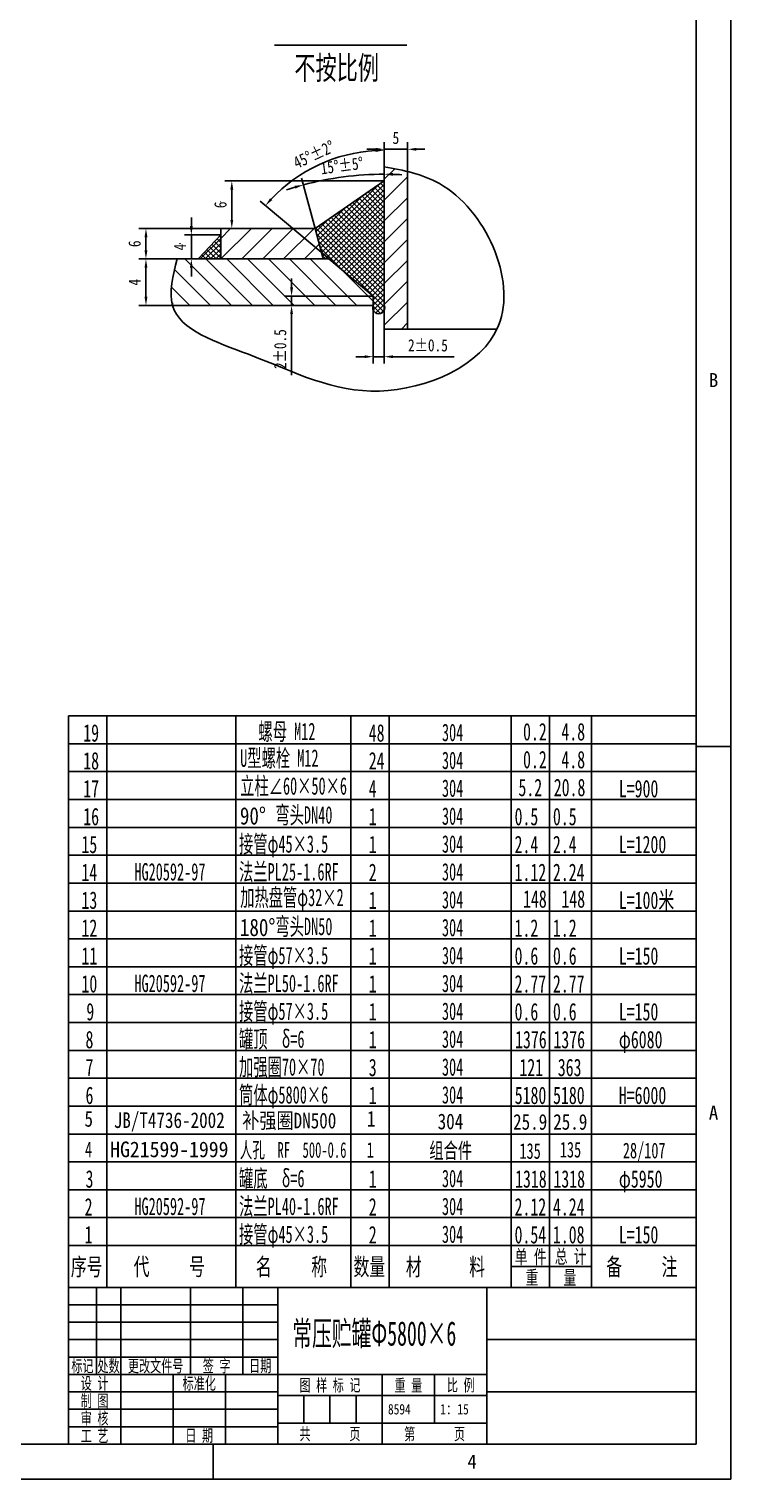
# Model space of a CAD drawing. Header units: millimetres. Extents: x -391 to 8535, y -150 to 12465.
# Drawn here: x 5515 to 8535, y -150 to 6092 of the extents above; entities that cross this region are included whole.
import ezdxf
from ezdxf.enums import TextEntityAlignment as Align

# ---------------------------------------------------------------- set-up
doc = ezdxf.new("R2010")
doc.units = ezdxf.units.MM
doc.header["$LTSCALE"] = 15
doc.layers.get('0').update_dxf_attribs({"linetype": 'CONTINUOUS'})
doc.layers.get('DEFPOINTS').update_dxf_attribs({"linetype": 'CONTINUOUS'})
for name, color, linetype in [('1轮廓实线层', 7, 'CONTINUOUS'), ('2细线层', 3, 'CONTINUOUS'), ('6文字层', 3, 'CONTINUOUS'), ('7标注层', 4, 'CONTINUOUS'), ('图框层', 7, 'CONTINUOUS')]:
    doc.layers.add(name, color=color, linetype=linetype)
doc.layers.add('5剖面线层', color=2, linetype='CONTINUOUS', lineweight=5)
doc.styles.add('PC_TEXTSTYLE', font='SIMFANG.TTF', dxfattribs={"width": 0.8})
doc.dimstyles.new('TH_GBDIM', dxfattribs={"dimscale": 15, "dimtxt": 3.5, "dimasz": 2.5, "dimexe": 2, "dimexo": 0, "dimgap": 1.5, "dimtad": 1, "dimdec": 1, "dimzin": 0, "dimdsep": 46, "dimtxsty": 'PC_TEXTSTYLE', "dimcen": 2.5, "dimadec": 0, "dimazin": 0, "dimtfac": 0.714286, "dimtdec": 4, "dimtmove": 0, "dimatfit": 3, "dimfxl": 0, "dimtolj": 1, "dimtzin": 0, "dimarcsym": 0})
pattern_1 = [(45, (3973.68, 1656.754), (-44.9013, 44.9013), [])]
pattern_2 = [(135, (3973.678, 1656.754), (-11.22532, -11.22532), []), (225, (3973.678, 1656.754), (11.22532, -11.22532), [])]

# ---------------------------------------------------------------- blocks, each defined once
blk = doc.blocks.new('PC_MXBTITLERECORD')
at = {"layer": '1轮廓实线层'}
for q in [(-180, 12), (0, 0)]:
    blk.add_line((-180, 0), q, dxfattribs=at)
at = {"layer": '2细线层'}
for p, q in [((-180, 12), (0, 12)), ((-169, 12), (-169, 0)), ((-132, 12), (-132, 0)), ((-99, 12), (-99, 0)), ((-88, 12), (-88, 0)), ((-53, 12), (-53, 0)), ((-42, 12), (-42, 6)), ((-30, 12), (-30, 0)), ((-30, 6), (-53, 6))]:
    blk.add_line(p, q, dxfattribs=at)
at = {"layer": '图框层'}
blk.add_line((0, 0), (0, 12), dxfattribs=at)
at = {"layer": '6文字层', "style": 'PC_TEXTSTYLE', "width": 0.667}
for s, height, p in [('序号', 5, (-174.77, 6)), ('代     号', 5, (-151.09, 6)), ('名     称', 5, (-116.06, 6)), ('数量', 5, (-93.71, 6)), ('材      料', 5, (-71.89, 6)), ('单 件', 4, (-47.45, 8.84)), ('总 计', 4, (-35.96, 8.94)), ('备     注', 5, (-15.57, 6)), ('重    量', 4, (-41.65, 2.94))]:
    blk.add_text(s, height=height, dxfattribs=at).set_placement(p, align=Align.MIDDLE)
blk = doc.blocks.new('PC_MXB_BLOCK')
at = {"layer": '1轮廓实线层'}
blk.add_line((-180, 8), (-180, 0), dxfattribs=at)
at = {"layer": '2细线层'}
for p, q in [((-180, 8), (0, 8)), ((-169, 8), (-169, 0)), ((-132, 8), (-132, 0)), ((-99, 8), (-99, 0)), ((-88, 8), (-88, 0)), ((-53, 8), (-53, 0)), ((-42, 8), (-42, 0)), ((-30, 8), (-30, 0))]:
    blk.add_line(p, q, dxfattribs=at)
at = {"layer": '图框层'}
blk.add_line((0, 8), (0, 0), dxfattribs=at)
at = {"layer": '6文字层', "style": 'PC_TEXTSTYLE'}
for tag, width, p, p2 in [('序号', 0.710319, (-178.38, 1.35), (-170.09, 1.35)), ('代号', 2.906846, (-168.05, 1.35), (-134.11, 1.35)), ('名称', 2.561349, (-130.87, 1.2), (-100.28, 1.2)), ('数量', 0.741061, (-97.88, 1.2), (-89, 1.2)), ('材料', 2.652319, (-86.43, 1.01), (-54.3, 1.01)), ('单重', 0.785409, (-52.21, 0.89), (-43, 0.89)), ('总重', 0.881833, (-41.2, 1.27), (-30.86, 1.27)), ('备注', 2.326564, (-28.61, 1.02), (-1.16, 1.02))]:
    blk.add_attdef(tag, text='', height=4.5, dxfattribs=dict(at, width=width)).set_placement(p, p2, align=Align.FIT)
blk = doc.blocks.new('*D60')
at = {"color": 0, "linetype": 'ByBlock', "ltscale": 14}
for p, q in [((7043.5, 5438.3), (6357.6, 5438.3)), ((6387.6, 5400.8), (6387.6, 5270.3)), ((6745.9, 5232.8), (6357.6, 5232.8))]:
    blk.add_line(p, q, dxfattribs=at)
for points in [[(6381.4, 5400.8), (6393.9, 5400.8), (6387.6, 5438.3)], [(6381.4, 5270.3), (6393.9, 5270.3), (6387.6, 5232.8)]]:
    blk.add_solid(points, dxfattribs=at)
at = {"layer": 'DEFPOINTS', "color": 0, "linetype": 'ByBlock', "ltscale": 14}
for p in [(7043.5, 5438.3), (6387.6, 5232.8), (6745.9, 5232.8)]:
    blk.add_point(p, dxfattribs=at)
at = {"color": 0, "linetype": 'ByBlock', "ltscale": 14, "insert": (6338.9, 5335.5), "char_height": 52.5, "attachment_point": 5, "rotation": 90, "style": 'PC_TEXTSTYLE'}
blk.add_mtext('\\A1;6{}{}\\Ftxt.shx;\\H2;1', dxfattribs=at)
blk = doc.blocks.new('*D61')
at = {"color": 0, "linetype": 'ByBlock', "ltscale": 14}
for p, q in [((6644.8, 4979.7), (6644.8, 5017.2)), ((6996, 4942.2), (6614.8, 4942.2)), ((6644.8, 4942.2), (6644.8, 4901.8)), ((6996, 4901.8), (6614.8, 4901.8)), ((6644.8, 4864.3), (6644.8, 4601))]:
    blk.add_line(p, q, dxfattribs=at)
for points in [[(6638.6, 4979.7), (6651.1, 4979.7), (6644.8, 4942.2)], [(6638.6, 4864.3), (6651.1, 4864.3), (6644.8, 4901.8)]]:
    blk.add_solid(points, dxfattribs=at)
at = {"layer": 'DEFPOINTS', "color": 0, "linetype": 'ByBlock', "ltscale": 14}
for p in [(6996, 4942.2), (6644.8, 4901.8), (6996, 4901.8)]:
    blk.add_point(p, dxfattribs=at)
at = {"color": 0, "linetype": 'ByBlock', "ltscale": 14, "insert": (6596.1, 4713.9), "char_height": 52.5, "attachment_point": 5, "rotation": 90, "style": 'PC_TEXTSTYLE'}
blk.add_mtext('\\A1;2±0.5', dxfattribs=at)
blk = doc.blocks.new('*D62')
at = {"color": 0, "linetype": 'ByBlock', "ltscale": 14}
for p, q in [((7043.5, 5498.5), (7043.5, 5599.8)), ((6805.8, 5101.8), (6509.2, 5350.6))]:
    blk.add_line(p, q, dxfattribs=at)
blk.add_arc((7043.5, 4902.3), 667.4, 93.21968, 136.78032, dxfattribs=at)
for points in [[(7005.8, 5575), (7006.1, 5562.5), (7043.5, 5569.8)], [(6561.8, 5355.2), (6552.4, 5363.5), (6532.2, 5331.4)]]:
    blk.add_solid(points, dxfattribs=at)
at = {"layer": 'DEFPOINTS', "color": 0, "linetype": 'ByBlock', "ltscale": 14}
for p in [(6852, 5541.7), (7043.5, 5498.5), (6805.8, 5101.8), (6996, 4942.2), (7043.5, 4901.8)]:
    blk.add_point(p, dxfattribs=at)
at = {"color": 0, "linetype": 'ByBlock', "ltscale": 14, "insert": (6740.8, 5551.4), "char_height": 52.5, "attachment_point": 5, "rotation": 25, "style": 'PC_TEXTSTYLE'}
blk.add_mtext('\\A1;45°±2°\\fSystem|b0|i0|c0|p33;  ', dxfattribs=at)
blk = doc.blocks.new('*D63')
at = {"color": 0, "linetype": 'ByBlock', "ltscale": 14}
for p, q in [((6340.2, 5232.8), (5988.4, 5232.8)), ((6018.4, 5195.3), (6018.4, 5139.3)), ((6340.2, 5101.8), (5988.4, 5101.8))]:
    blk.add_line(p, q, dxfattribs=at)
for points in [[(6012.1, 5195.3), (6024.6, 5195.3), (6018.4, 5232.8)], [(6012.1, 5139.3), (6024.6, 5139.3), (6018.4, 5101.8)]]:
    blk.add_solid(points, dxfattribs=at)
at = {"layer": 'DEFPOINTS', "color": 0, "linetype": 'ByBlock', "ltscale": 14}
for p in [(6340.2, 5232.8), (6018.4, 5101.8), (6340.2, 5101.8)]:
    blk.add_point(p, dxfattribs=at)
at = {"color": 0, "linetype": 'ByBlock', "ltscale": 14, "insert": (5969.6, 5167.3), "char_height": 52.5, "attachment_point": 5, "rotation": 90, "style": 'PC_TEXTSTYLE'}
blk.add_mtext('\\A1;6{}{}', dxfattribs=at)
blk = doc.blocks.new('*D64')
at = {"color": 0, "linetype": 'ByBlock', "ltscale": 14}
for p, q in [((6152.4, 5101.8), (5988.4, 5101.8)), ((6018.4, 5064.3), (6018.4, 4939.3)), ((6132.6, 4901.8), (5988.4, 4901.8))]:
    blk.add_line(p, q, dxfattribs=at)
for points in [[(6012.1, 5064.3), (6024.6, 5064.3), (6018.4, 5101.8)], [(6012.1, 4939.3), (6024.6, 4939.3), (6018.4, 4901.8)]]:
    blk.add_solid(points, dxfattribs=at)
at = {"layer": 'DEFPOINTS', "color": 0, "linetype": 'ByBlock', "ltscale": 14}
for p in [(6152.4, 5101.8), (6018.4, 4901.8), (6132.6, 4901.8)]:
    blk.add_point(p, dxfattribs=at)
at = {"color": 0, "linetype": 'ByBlock', "ltscale": 14, "insert": (5969.6, 5001.8), "char_height": 52.5, "attachment_point": 5, "rotation": 90, "style": 'PC_TEXTSTYLE'}
blk.add_mtext('\\A1;4{}{}', dxfattribs=at)
blk = doc.blocks.new('*D65')
at = {"color": 0, "linetype": 'ByBlock', "ltscale": 14}
for p, q in [((6213.6, 5243.1), (6213.6, 5280.6)), ((6340.2, 5205.6), (6183.6, 5205.6)), ((6213.6, 5205.6), (6213.6, 5101.8)), ((6242.5, 5101.8), (6183.6, 5101.8)), ((6213.6, 5064.3), (6213.6, 5026.8))]:
    blk.add_line(p, q, dxfattribs=at)
for points in [[(6207.3, 5243.1), (6219.8, 5243.1), (6213.6, 5205.6)], [(6207.3, 5064.3), (6219.8, 5064.3), (6213.6, 5101.8)]]:
    blk.add_solid(points, dxfattribs=at)
at = {"layer": 'DEFPOINTS', "color": 0, "linetype": 'ByBlock', "ltscale": 14}
for p in [(6340.2, 5205.6), (6213.6, 5101.8), (6242.5, 5101.8)]:
    blk.add_point(p, dxfattribs=at)
at = {"color": 0, "linetype": 'ByBlock', "ltscale": 14, "insert": (6164.8, 5153.7), "char_height": 52.5, "attachment_point": 5, "rotation": 90, "style": 'PC_TEXTSTYLE'}
blk.add_mtext('\\A1;4{}{}\\Ftxt.shx;\\H2;2', dxfattribs=at)
blk = doc.blocks.new('*D66')
at = {"color": 0, "linetype": 'ByBlock', "ltscale": 14}
blk.add_line((6745.9, 5232.8), (6687.7, 5449.9), dxfattribs=at)
for start, end in [(90, 105), (86.80405, 88.40202), (106.59798, 108.19595)]:
    blk.add_arc((7043.5, 4122.1), 1344.6, start, end, dxfattribs=at)
for points in [[(7080.9, 5459.9), (7081, 5472.4), (7043.5, 5466.7)], [(6657.7, 5416.7), (6661.1, 5404.7), (6695.4, 5420.9)]]:
    blk.add_solid(points, dxfattribs=at)
at = {"layer": 'DEFPOINTS', "color": 0, "linetype": 'ByBlock', "ltscale": 14}
for p in [(7043.5, 5498.5), (6926.3, 5461.6), (6745.9, 5232.8), (6780.9, 5101.8), (7043.5, 4901.8)]:
    blk.add_point(p, dxfattribs=at)
at = {"color": 0, "linetype": 'ByBlock', "ltscale": 14, "insert": (6861.6, 5503.5), "char_height": 52.5, "attachment_point": 5, "rotation": 7.5, "style": 'PC_TEXTSTYLE'}
blk.add_mtext('\\A1;15°±5°', dxfattribs=at)
blk = doc.blocks.new('*D67')
at = {"color": 0, "linetype": 'ByBlock', "ltscale": 14}
for p, q in [((6996, 4901.8), (6996, 4651.2)), ((7043.5, 4901.8), (7043.5, 4651.2)), ((6958.5, 4681.2), (6921, 4681.2)), ((6996, 4681.2), (7043.5, 4681.2)), ((7081, 4681.2), (7344.3, 4681.2))]:
    blk.add_line(p, q, dxfattribs=at)
for points in [[(6958.5, 4687.4), (6958.5, 4674.9), (6996, 4681.2)], [(7081, 4687.4), (7081, 4674.9), (7043.5, 4681.2)]]:
    blk.add_solid(points, dxfattribs=at)
at = {"layer": 'DEFPOINTS', "color": 0, "linetype": 'ByBlock', "ltscale": 14}
for p in [(6996, 4901.8), (7043.5, 4901.8), (7043.5, 4681.2)]:
    blk.add_point(p, dxfattribs=at)
at = {"color": 0, "linetype": 'ByBlock', "ltscale": 14, "insert": (7231.4, 4729.9), "char_height": 52.5, "attachment_point": 5, "style": 'PC_TEXTSTYLE'}
blk.add_mtext('\\A1;2±0.5', dxfattribs=at)
blk = doc.blocks.new('*D68')
at = {"color": 0, "linetype": 'ByBlock', "ltscale": 14}
for p, q in [((7006, 5574.1), (6968.5, 5574.1)), ((7043.5, 5498.5), (7043.5, 5604.1)), ((7043.5, 5574.1), (7143.5, 5574.1)), ((7143.5, 5478.3), (7143.5, 5604.1)), ((7181, 5574.1), (7218.5, 5574.1))]:
    blk.add_line(p, q, dxfattribs=at)
for points in [[(7006, 5580.3), (7006, 5567.8), (7043.5, 5574.1)], [(7181, 5580.3), (7181, 5567.8), (7143.5, 5574.1)]]:
    blk.add_solid(points, dxfattribs=at)
at = {"layer": 'DEFPOINTS', "color": 0, "linetype": 'ByBlock', "ltscale": 14}
for p in [(7143.5, 5574.1), (7043.5, 5498.5), (7143.5, 5478.3)]:
    blk.add_point(p, dxfattribs=at)
at = {"color": 0, "linetype": 'ByBlock', "ltscale": 14, "insert": (7093.5, 5622.8), "char_height": 52.5, "attachment_point": 5, "style": 'PC_TEXTSTYLE'}
blk.add_mtext('\\A1;5{}{}', dxfattribs=at)

msp = doc.modelspace()

# ---------------------------------------------------------------- hatches: boundary and pattern name
at = {"layer": '5剖面线层', "ltscale": 14}
h = msp.add_hatch(dxfattribs=at)
h.set_pattern_fill('ANSI31', color=256, scale=20, style=0)
h.set_pattern_definition(pattern_1)
edge = h.paths.add_edge_path()
edge.add_arc((7019.72, 4892.02), 25.67, -22.384482, 22.384482, ccw=False)
edge.add_line((7043.46, 4882.24), (7043.46, 4800.14))
edge.add_line((7043.46, 4800.14), (7143.46, 4800.14))
edge.add_line((7143.46, 4800.14), (7143.46, 5477.98))
edge.add_spline(control_points=[(7143.46, 5477.98), (7110.5, 5486.04), (7076.98, 5492.29), (7043.46, 5498.53)], knot_values=[0, 0, 0, 0, 10.1608872, 10.1608872, 10.1608872, 10.1608872], degree=3, periodic=0)
edge.add_line((7043.46, 5498.53), (7043.46, 4901.79))
h = msp.add_hatch(dxfattribs=at)
h.set_pattern_fill('ANSI37', color=256, scale=5, angle=90, style=0)
h.set_pattern_definition(pattern_2)
h.paths.add_polyline_path([(6745.86, 5232.75), (6780.95, 5101.79), (6805.77, 5101.79), (6995.99, 4942.18), (6995.99, 4901.79, 0.9999999), (7043.46, 4882.24), (7043.46, 5438.31)])
h = msp.add_hatch(dxfattribs=at)
h.set_pattern_fill('ANSI37', color=256, scale=5, angle=90, style=0)
h.set_pattern_definition(pattern_2)
h.paths.add_polyline_path([(6340.17, 5101.79), (6340.17, 5205.64), (6242.55, 5101.79)])
h = msp.add_hatch(dxfattribs=at)
h.set_pattern_fill('ANSI31', color=256, scale=20, style=0)
h.set_pattern_definition(pattern_1)
h.paths.add_polyline_path([(6780.95, 5101.79), (6745.86, 5232.75), (6340.17, 5232.75), (6340.17, 5101.79)])
h = msp.add_hatch(dxfattribs=at)
h.set_pattern_fill('ANSI31', color=256, scale=20, angle=90, style=0)
h.set_pattern_definition([(135, (3973.68, 1656.754), (-44.9013, -44.9013), [])])
edge = h.paths.add_edge_path()
edge.add_line((6995.99, 4901.79), (6995.99, 4942.18))
edge.add_line((6995.99, 4942.18), (6805.77, 5101.79))
edge.add_line((6805.77, 5101.79), (6152.4, 5101.79))
edge.add_spline(control_points=[(6152.4, 5101.79), (6134.46, 5029.86), (6116.51, 4957.92), (6132.64, 4901.79)], knot_values=[246.8094106, 246.8094106, 246.8094106, 246.8094106, 266.9068022, 266.9068022, 266.9068022, 266.9068022], degree=3, periodic=0)
edge.add_line((6132.64, 4901.79), (6995.99, 4901.79))

# ---------------------------------------------------------------- linework, layer by layer
at = {"layer": '1轮廓实线层', "ltscale": 14}
for p, q in [((6571.59, 6022.1), (7140.08, 6022.1)), ((7043.46, 4800.14), (7043.46, 5498.53)), ((6745.86, 5232.75), (7043.46, 5438.31)), ((7143.46, 4800.14), (7143.46, 5478.27)), ((6340.17, 5205.64), (6242.55, 5101.79)), ((6745.86, 5232.75), (6340.17, 5232.75)), ((6340.17, 5232.75), (6340.17, 5101.79)), ((6780.95, 5101.79), (6745.86, 5232.75)), ((6152.4, 5101.79), (6805.77, 5101.79)), ((6995.99, 4942.18), (6805.77, 5101.79)), ((6995.99, 4942.18), (6995.99, 4901.79)), ((6132.64, 4913.64), (6132.64, 4901.79)), ((6132.64, 4901.79), (6995.99, 4901.79)), ((7043.46, 4800.14), (7528.37, 4800.14)), ((5685, 3135), (8385, 3135))]:
    msp.add_line(p, q, dxfattribs=at)
at = {"layer": '1轮廓实线层'}
for p, q in [((5685, 1455), (5685, 1335)), ((8385, 675), (5685, 675)), ((5685, 0), (5685, 675)), ((5805, 300), (5805, 675)), ((5910, 300), (5910, 675)), ((6210, 300), (6210, 675)), ((6435, 300), (6435, 675)), ((6585, 0), (6585, 675)), ((7485, 450), (8385, 450)), ((5685, 300), (7485, 300)), ((5910, 0), (5910, 300)), ((6135, 0), (6135, 300)), ((6360, 0), (6360, 300)), ((7035, 0), (7035, 300)), ((7260, 90), (7260, 300)), ((6585, 210), (7485, 210)), ((7485, 225), (8385, 225)), ((6585, 90), (7485, 90)), ((5685, 0), (8385, 0))]:
    msp.add_line(p, q, dxfattribs=at)
at = {"layer": '1轮廓实线层', "color": 7}
for p, q in [((7485, 0), (7485, 675)), ((5685, 375), (6585, 375))]:
    msp.add_line(p, q, dxfattribs=at)
at = {"layer": '1轮廓实线层', "ltscale": 14}
msp.add_arc((7019.72, 4892.02), 25.67, 157.615518, 22.384482, dxfattribs=at)
msp.add_spline([(7043.46, 5498.53), (7280.58, 5426.41), (7534.89, 4815.11), (7022.84, 4533.5), (6459.24, 4691.48), (6132.64, 4901.79), (6152.4, 5101.79)], degree=3, dxfattribs=at)
at = {"layer": '2细线层', "ltscale": 14}
for p, q in [((5850, 2775), (5850, 3135)), ((6405, 2895), (6405, 3135)), ((6900, 2775), (6900, 3135)), ((7065, 2775), (7065, 3135)), ((7590, 2775), (7590, 3135)), ((7755, 2775), (7755, 3135)), ((7935, 2775), (7935, 3135)), ((5685, 3015), (8385, 3015)), ((5850, 2655), (5850, 3015)), ((6405, 2775), (6405, 3015)), ((6900, 2655), (6900, 3015)), ((7065, 2655), (7065, 3015)), ((7590, 2655), (7590, 3015)), ((7755, 2655), (7755, 3015)), ((7935, 2655), (7935, 3015)), ((5685, 2895), (8385, 2895)), ((5850, 2535), (5850, 2895)), ((6405, 2655), (6405, 2895)), ((6900, 2535), (6900, 2895)), ((7065, 2535), (7065, 2895)), ((7590, 2535), (7590, 2895)), ((7755, 2535), (7755, 2895)), ((7935, 2535), (7935, 2895)), ((5685, 2775), (8385, 2775)), ((5685, 2655), (8385, 2655)), ((6405, 2415), (6405, 2655)), ((5685, 2535), (8385, 2535)), ((5850, 2415), (5850, 2535)), ((6900, 2415), (6900, 2535)), ((7065, 2415), (7065, 2535)), ((7590, 2415), (7590, 2535)), ((7755, 2415), (7755, 2535)), ((7935, 2415), (7935, 2535)), ((5685, 2415), (8385, 2415)), ((5850, 2175), (5850, 2415)), ((6405, 2175), (6405, 2415)), ((6900, 2175), (6900, 2415)), ((7065, 2175), (7065, 2415)), ((7590, 2175), (7590, 2415)), ((7755, 2175), (7755, 2415)), ((7935, 2175), (7935, 2415)), ((5685, 2295), (8385, 2295)), ((5685, 2175), (8385, 2175)), ((5850, 1935), (5850, 2175)), ((6405, 1935), (6405, 2175)), ((6900, 1935), (6900, 2175)), ((7065, 1935), (7065, 2175)), ((7590, 1935), (7590, 2175)), ((7755, 1935), (7755, 2175)), ((7935, 1935), (7935, 2175)), ((5685, 2055), (8385, 2055)), ((5685, 1935), (8385, 1935)), ((5850, 1815), (5850, 1935)), ((6405, 1815), (6405, 1935)), ((6900, 1815), (6900, 1935)), ((7065, 1815), (7065, 1935)), ((7590, 1815), (7590, 1935)), ((7755, 1815), (7755, 1935)), ((7935, 1815), (7935, 1935)), ((5685, 1815), (8385, 1815)), ((5850, 1455), (5850, 1815)), ((6405, 1575), (6405, 1815)), ((6900, 1455), (6900, 1815)), ((7065, 1455), (7065, 1815)), ((7590, 1455), (7590, 1815)), ((7755, 1455), (7755, 1815)), ((7935, 1455), (7935, 1815)), ((5685, 1695), (8385, 1695)), ((6405, 1455), (6405, 1695)), ((5685, 1575), (8385, 1575)), ((5685, 1215), (8385, 1215)), ((5850, 1095), (5850, 1215)), ((5850, 675), (5850, 1215)), ((6405, 1095), (6405, 1215)), ((6900, 1095), (6900, 1215)), ((7065, 1095), (7065, 1215)), ((7590, 1095), (7590, 1215)), ((7590, 675), (7590, 1215)), ((7755, 1095), (7755, 1215)), ((7935, 1095), (7935, 1215)), ((5685, 1095), (8385, 1095)), ((6405, 675), (6405, 1095.96)), ((6900, 675), (6900, 1095)), ((7065, 675), (7065, 1095)), ((7755, 675), (7755, 1095)), ((7935, 675), (7935, 1095)), ((5685, 975), (8385, 975))]:
    msp.add_line(p, q, dxfattribs=at)
at = {"layer": '2细线层'}
for p, q in [((5685, 1455), (8385, 1455)), ((5850, 1455), (5850, 1335)), ((6405, 1455), (6405, 1335)), ((6900, 1455), (6900, 1335)), ((7065, 1455), (7065, 1335)), ((7590, 1455), (7590, 1335)), ((7755, 1455), (7755, 1335)), ((7935, 1455), (7935, 1335)), ((5685, 600), (6585, 600)), ((5685, 525), (6585, 525)), ((5685, 450), (6585, 450)), ((5685, 225), (6585, 225)), ((6697.5, 90), (6697.5, 210)), ((6810, 90), (6810, 210)), ((6922.5, 90), (6922.5, 210)), ((5685, 150), (6585, 150)), ((5685, 75), (6585, 75))]:
    msp.add_line(p, q, dxfattribs=at)
at = {"layer": '7标注层', "color": 0, "ltscale": 14}
for p, q in [((5685, 2775), (5685, 3135)), ((5685, 2655), (5685, 3015)), ((5685, 2535), (5685, 2895)), ((5685, 2175), (5685, 2535)), ((5685, 1935), (5685, 2175)), ((5685, 1815), (5685, 1935)), ((5685, 1455), (5685, 1815)), ((5685, 1095), (5685, 1215)), ((5685, 675), (5685, 1215))]:
    msp.add_line(p, q, dxfattribs=at)
at = {"layer": '图框层', "color": 3, "ltscale": 14}
for p, q in [((8535, -150), (8535, 12465)), ((8535, 3003.75), (8385, 3003.75)), ((-375, -150), (8535, -150)), ((8535, -150), (8385, -150))]:
    msp.add_line(p, q, dxfattribs=at)
at = {"layer": '图框层', "color": 7, "ltscale": 14}
for p, q in [((8385, 0), (8385, 12315)), ((0, 0), (8385, 0))]:
    msp.add_line(p, q, dxfattribs=at)
at = {"layer": '图框层'}
for p, q in [((8385, 1455), (8385, 1335)), ((8385, 0), (8385, 675))]:
    msp.add_line(p, q, dxfattribs=at)
at = {"layer": '图框层', "color": 3}
for p, q in [((6307.5, -150), (6307.5, 0)), ((8535, -150), (8535, 0))]:
    msp.add_line(p, q, dxfattribs=at)

# ---------------------------------------------------------------- block references
at = {"layer": '图框层', "ltscale": 14}
ref = msp.add_blockref('PC_MXB_BLOCK', (8385, 1215), dxfattribs=dict(at, xscale=15, yscale=15, zscale=15))
ref.add_attrib('代号', 'HG21599-1999', dxfattribs={"layer": '6文字层', "height": 67.5, "style": 'PC_TEXTSTYLE', "width": 0.908389}).set_placement((5864.3, 1235.23), (6373.39, 1235.23), align=Align.FIT)
ref.add_attrib('序号', '4', dxfattribs={"layer": '6文字层', "height": 67.5, "style": 'PC_TEXTSTYLE', "width": 0.667}).set_placement((5771.47, 1235.23), align=Align.CENTER)
ref.add_attrib('名称', '人孔  RF  500-0.6', dxfattribs={"layer": '6文字层', "height": 67.5, "style": 'PC_TEXTSTYLE', "width": 0.577952}).set_placement((6422, 1232.93), (6880.86, 1232.93), align=Align.FIT)
ref.add_attrib('数量', '1', dxfattribs={"layer": '6文字层', "height": 67.5, "style": 'PC_TEXTSTYLE', "width": 0.667}).set_placement((6983.4, 1232.93), align=Align.CENTER)
ref.add_attrib('材料', '组合件', dxfattribs={"layer": '6文字层', "height": 67.5, "style": 'PC_TEXTSTYLE', "width": 0.667}).set_placement((7329.47, 1230.16), align=Align.CENTER)
ref.add_attrib('单重', '135', dxfattribs={"layer": '6文字层', "height": 67.5, "style": 'PC_TEXTSTYLE', "width": 0.667}).set_placement((7670.95, 1228.31), align=Align.CENTER)
ref.add_attrib('备注', '28/107', dxfattribs={"layer": '6文字层', "height": 67.5, "style": 'PC_TEXTSTYLE', "width": 0.667}).set_placement((8161.72, 1230.37), align=Align.CENTER)
ref.add_attrib('总重', '135', dxfattribs={"layer": '6文字层', "height": 67.5, "style": 'PC_TEXTSTYLE', "width": 0.667}).set_placement((7844.62, 1233.98), align=Align.CENTER)
at = {"layer": '图框层', "ltscale": 14, "xscale": 15, "yscale": 15, "zscale": 15}
msp.add_blockref('PC_MXBTITLERECORD', (8385, 675), dxfattribs=at)

# ---------------------------------------------------------------- texts
at = {"layer": '2细线层', "ltscale": 14, "style": 'PC_TEXTSTYLE'}
for s, height, width, p in [('螺母 M12', 75, 0.6, (6502.3, 3030.6)), ('304', 75, 0.6, (7291.65, 3026.3)), ('U型螺栓 M12', 75, 0.6, (6423.72, 2915.98)), ('304', 75, 0.6, (7291.65, 2906.3)), ('立柱∠60×50×6', 75, 0.6, (6423.72, 2795.98)), ('304', 75, 0.6, (7291.65, 2786.3)), ('弯头DN40', 75, 0.6, (6575.27, 2671.34)), ('304', 75, 0.6, (7291.65, 2666.3)), ('接管φ45×3.5', 75, 0.6, (6418.87, 2546.3)), ('304', 75, 0.6, (7291.65, 2546.3)), ('HG20592-97', 75, 0.6, (5968.52, 2426.3)), ('法兰PL25-1.6RF', 75, 0.6, (6418.87, 2426.3)), ('304', 75, 0.6, (7291.65, 2426.3)), ('加热盘管φ32×2', 75, 0.6, (6423.72, 2315.98)), ('304', 75, 0.6, (7291.65, 2306.3)), ('弯头DN50', 75, 0.6, (6575.27, 2191.34)), ('304', 75, 0.6, (7291.65, 2186.3)), ('接管φ57×3.5', 75, 0.6, (6418.87, 2066.3)), ('304', 75, 0.6, (7291.65, 2066.3)), ('HG20592-97', 75, 0.6, (5968.52, 1946.3)), ('法兰PL50-1.6RF', 75, 0.6, (6418.87, 1946.3)), ('304', 75, 0.6, (7291.65, 1946.3)), ('接管φ57×3.5', 75, 0.6, (6418.87, 1826.3)), ('304', 75, 0.6, (7291.65, 1826.3)), ('罐顶  δ=6', 75, 0.6, (6418.87, 1706.3)), ('304', 75, 0.6, (7291.65, 1706.3)), ('加强圈70×70', 75, 0.6, (6418.87, 1586.3)), ('304', 75, 0.6, (7291.65, 1586.3)), ('筒体φ5800×6', 75, 0.6, (6418.87, 1466.3)), ('304', 75, 0.6, (7291.65, 1466.3)), ('补强圈DN500', 67.5, 0.8, (6432.55, 1359.17)), ('5', 67.5, 0.8, (5753.86, 1366.61)), ('JB/T4736-2002', 67.5, 0.8, (5879.78, 1361.03)), ('1', 67.5, 0.8, (6968.86, 1366.61)), ('304', 67.5, 0.8, (7273.09, 1355.45)), ('25.9', 67.5, 0.8, (7597.72, 1353.59)), ('25.9', 67.5, 0.8, (7770.17, 1353.59)), ('罐底  δ=6', 75, 0.6, (6418.87, 1106.3)), ('304', 75, 0.6, (7291.65, 1106.3)), ('HG20592-97', 75, 0.6, (5968.52, 986.3)), ('法兰PL40-1.6RF', 75, 0.6, (6418.87, 986.3)), ('304', 75, 0.6, (7291.65, 986.3)), ('接管φ45×3.5', 75, 0.6, (6418.87, 866.3)), ('304', 75, 0.6, (7291.65, 866.3)), ('8594', 45, 0.8, (7059.45, 127.96)), ('1：15', 45, 0.8, (7284.45, 127.96))]:
    msp.add_text(s, height=height, dxfattribs=dict(at, width=width)).set_placement(p)
at = {"layer": '2细线层', "ltscale": 14, "char_height": 75, "width": 549.182, "attachment_point": 1, "style": 'PC_TEXTSTYLE'}
for s, insert in [('90%%d', (6422.6, 2742.11)), ('180%%d', (6422.6, 2262.11))]:
    msp.add_mtext(s, dxfattribs=dict(at, insert=insert))
at = {"layer": '6文字层', "ltscale": 14, "style": 'PC_TEXTSTYLE', "width": 0.667}
for s, height, p in [('不按比例', 100, (6656.83, 5874.9)), ('19', 75, (5748.61, 3024.22)), ('48', 75, (6976.78, 3024.22)), ('0.2', 75, (7640.46, 3029.39)), ('4.8', 75, (7805.46, 3029.39)), ('18', 75, (5748.61, 2904.22)), ('24', 75, (6976.78, 2904.22)), ('0.2', 75, (7640.46, 2909.39)), ('4.8', 75, (7805.46, 2909.39)), ('17', 75, (5748.61, 2784.22)), ('4', 75, (6976.78, 2784.22)), ('5.2', 75, (7620.73, 2789.39)), ('20.8', 75, (7772.57, 2789.39)), ('L=900', 75, (8052.51, 2784.22)), ('16', 75, (5748.61, 2664.22)), ('1', 75, (6976.78, 2664.22)), ('0.5', 75, (7603.99, 2664.22)), ('0.5', 75, (7768.99, 2664.22)), ('15', 75, (5740.85, 2544.22)), ('1', 75, (6976.78, 2544.22)), ('2.4', 75, (7603.99, 2544.22)), ('2.4', 75, (7768.99, 2544.22)), ('L=1200', 75, (8052.51, 2544.22)), ('14', 75, (5740.85, 2424.22)), ('2', 75, (6976.78, 2424.22)), ('1.12', 75, (7603.99, 2424.22)), ('2.24', 75, (7768.99, 2424.22)), ('13', 75, (5740.85, 2304.22)), ('1', 75, (6976.78, 2304.22)), ('148', 75, (7640.46, 2309.39)), ('148', 75, (7805.46, 2309.39)), ('L=100米', 75, (8052.51, 2304.22)), ('12', 75, (5740.85, 2184.22)), ('1', 75, (6976.78, 2184.22)), ('1.2', 75, (7603.99, 2184.22)), ('1.2', 75, (7768.99, 2184.22)), ('11', 75, (5740.85, 2064.22)), ('1', 75, (6976.78, 2064.22)), ('0.6', 75, (7603.99, 2064.22)), ('0.6', 75, (7768.99, 2064.22)), ('L=150', 75, (8052.51, 2064.22)), ('10', 75, (5740.85, 1944.22)), ('1', 75, (6976.78, 1944.22)), ('2.77', 75, (7603.99, 1944.22)), ('2.77', 75, (7768.99, 1944.22)), ('9', 75, (5761.88, 1824.22)), ('1', 75, (6976.78, 1824.22)), ('0.6', 75, (7603.99, 1824.22)), ('0.6', 75, (7768.99, 1824.22)), ('L=150', 75, (8052.51, 1824.22)), ('8', 75, (5758.29, 1704.22)), ('1', 75, (6976.78, 1704.22)), ('1376', 75, (7606.14, 1704.22)), ('1376', 75, (7771.14, 1704.22)), ('φ6080', 75, (8052.51, 1704.22)), ('7', 75, (5758.29, 1584.22)), ('3', 75, (6976.78, 1584.22)), ('121', 75, (7624.92, 1584.22)), ('363', 75, (7789.92, 1584.22)), ('6', 75, (5758.29, 1464.22)), ('1', 75, (6976.78, 1464.22)), ('5180', 75, (7604.62, 1464.22)), ('5180', 75, (7769.62, 1464.22)), ('H=6000', 75, (8052.51, 1464.22)), ('3', 75, (5758.29, 1104.22)), ('1', 75, (6976.78, 1104.22)), ('1318', 75, (7606.14, 1104.22)), ('1318', 75, (7771.14, 1104.22)), ('φ5950', 75, (8052.51, 1104.22)), ('2', 75, (5754.62, 984.22)), ('2', 75, (6976.78, 984.22)), ('2.12', 75, (7603.99, 984.22)), ('4.24', 75, (7768.99, 984.22)), ('1', 75, (5754.62, 864.22)), ('2', 75, (6976.78, 864.22)), ('0.54', 75, (7603.99, 864.22)), ('1.08', 75, (7768.99, 864.22)), ('L=150', 75, (8052.51, 864.22))]:
    msp.add_text(s, height=height, dxfattribs=at).set_placement(p)
at = {"layer": '6文字层', "style": 'PC_TEXTSTYLE', "width": 0.667}
for s, p in [('标记', (5745, 337.5)), ('处数', (5857.5, 337.5)), (' 更改文件号 ', (6060, 337.5)), (' 签 字 ', (6322.5, 337.5)), (' 日期 ', (6510, 337.5)), (' 设 计 ', (5797.5, 262.58)), (' 标准化 ', (6247.5, 262.58)), (' 图 样 标 记 ', (6810, 255)), (' 重 量 ', (7147.5, 255)), (' 比 例 ', (7372.5, 255)), (' 制 图 ', (5797.5, 187.58)), (' 审 核 ', (5797.5, 112.5)), (' 工 艺 ', (5797.5, 37.5)), (' 日 期 ', (6247.5, 37.5)), ('共       页', (6810, 45)), ('第       页', (7260, 45))]:
    msp.add_text(s, height=52.5, dxfattribs=at).set_placement(p, align=Align.MIDDLE)
at = {"layer": '6文字层', "style": 'PC_TEXTSTYLE', "width": 0.571337, "flags": 8}
msp.add_attdef('常压贮罐Φ5800×6', text='', height=105, dxfattribs=at).set_placement((6647.7, 423.95), (7353.31, 423.95), align=Align.FIT)
at = {"layer": '图框层', "color": 3, "style": 'PC_TEXTSTYLE'}
for s, p in [('B', (8460, 4580.62)), ('A', (8460, 1426.88)), ('4', (7421.25, -75))]:
    msp.add_text(s, height=60, dxfattribs=at).set_placement(p, align=Align.MIDDLE)

# ---------------------------------------------------------------- dimensions: what is measured, and where the dimension line sits
at = {"layer": '7标注层', "ltscale": 14}
for base, line2, text, picture, middle in [((6852.04, 5541.72), ((6995.99, 4942.18), (6805.77, 5101.79)), '45%%d±2%%d\\fSystem|b0|i0|c0|p33;  ', '*D62', (6740.79, 5551.41)), ((6926.27, 5461.58), ((6780.95, 5101.79), (6745.86, 5232.75)), '15%%d±5%%d', '*D66', (6861.59, 5503.52))]:
    dim = msp.add_angular_dim_2l(base=base, line1=((7043.46, 4901.79), (7043.46, 5498.53)), line2=line2, text=text, dimstyle='TH_GBDIM', override={"dimadec": 1}, dxfattribs=at)
    dim.commit()
    dim.dimension.update_dxf_attribs({"geometry": picture, "text_midpoint": middle})
for base, p1, p2, text, picture, middle in [((7143.46, 5574.08), (7043.46, 5498.53), (7143.46, 5478.27), '5{}{}', '*D68', (7093.46, 5622.83)), ((7043.46, 4681.17), (6995.99, 4901.79), (7043.46, 4901.79), '2±0.5', '*D67', (7231.36, 4729.92))]:
    dim = msp.add_linear_dim(base=base, p1=p1, p2=p2, text=text, dimstyle='TH_GBDIM', dxfattribs=at)
    dim.commit()
    dim.dimension.update_dxf_attribs({"geometry": picture, "text_midpoint": middle})
for base, p1, p2, text, picture, middle in [((6387.64, 5232.75), (7043.46, 5438.31), (6745.86, 5232.75), '6{}{}\\Ftxt.shx;\\H2;1', '*D60', (6338.89, 5335.53)), ((6213.59, 5101.79), (6340.17, 5205.64), (6242.55, 5101.79), '4{}{}\\Ftxt.shx;\\H2;2', '*D65', (6164.84, 5153.72)), ((6018.37, 5101.79), (6340.17, 5232.75), (6340.17, 5101.79), '6{}{}', '*D63', (5969.62, 5167.27)), ((6018.37, 4901.79), (6152.4, 5101.79), (6132.64, 4901.79), '4{}{}', '*D64', (5969.62, 5001.79)), ((6644.82, 4901.79), (6995.99, 4942.18), (6995.99, 4901.79), '2±0.5', '*D61', (6596.07, 4713.89))]:
    dim = msp.add_linear_dim(base=base, p1=p1, p2=p2, angle=90, text=text, dimstyle='TH_GBDIM', dxfattribs=at)
    dim.commit()
    dim.dimension.update_dxf_attribs({"geometry": picture, "text_midpoint": middle})

doc.saveas('drawing.dxf')
